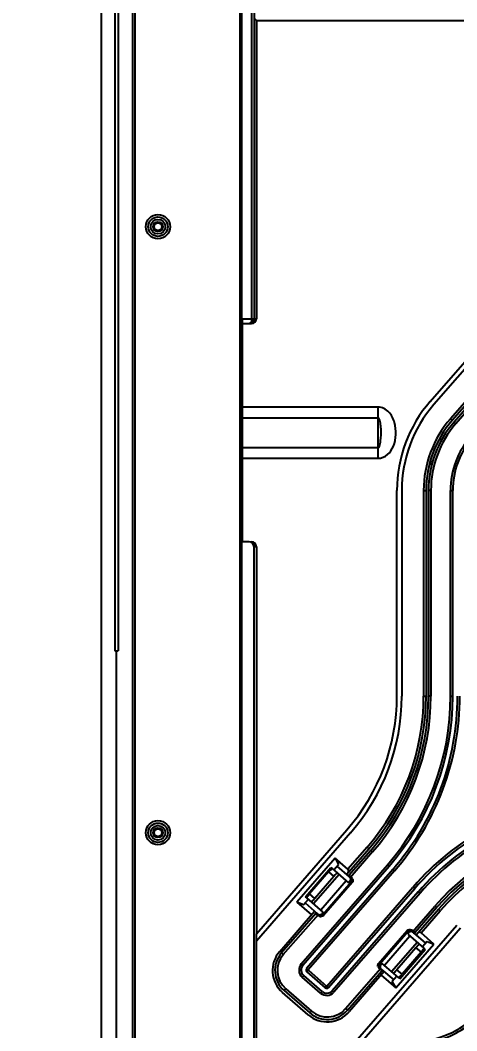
# Model space of a CAD drawing. Header units: millimetres. Extents: x -1070 to 42146, y 1440 to 12921.
# Drawn here: x 30659.2 to 30749.2, y 10100.1 to 10308.5 of the extents above; entities that cross this region are included whole.
import ezdxf

# ---------------------------------------------------------------- set-up
doc = ezdxf.new("R2010")
doc.units = ezdxf.units.MM
for name, color, linetype in [('30303M0020012R002实线CONTINUOUS', 7, 'Continuous'), ('DW-PLUS-XIANGTI实线CONTINUOUS', 7, 'Continuous'), ('MOUZU_COVER实线CONTINUOUS', 7, 'Continuous')]:
    doc.layers.add(name, color=color, linetype=linetype)
doc.styles.get("Standard").update_dxf_attribs({"font": 'arial.ttf'})
doc.dimstyles.new('ISO-25', dxfattribs={"dimtxt": 50, "dimasz": 2.5, "dimexe": 1.25, "dimexo": 0.625, "dimtad": 1, "dimtxsty": 'Standard', "dimcen": 2.5, "dimadec": 0, "dimazin": 0, "dimtfac": 1, "dimtmove": 0, "dimatfit": 3, "dimfxl": 1, "dimarcsym": 0})

# ---------------------------------------------------------------- blocks, each defined once
blk = doc.blocks.new('HJRTY45UYJDFGD')
at = {"layer": '30303M0020012R002实线CONTINUOUS', "color": 251}
for centre, radius in [((-238.28, 437.4), 2), ((-238.28, 437.4), 1.5), ((-238.28, 437.4), 1), ((-238.28, 437.4), 0.8), ((-238.28, 312.4), 2), ((-238.28, 312.4), 1.5), ((-238.28, 312.4), 1), ((-238.28, 312.4), 0.8)]:
    blk.add_circle(centre, radius, dxfattribs=at)
at = {"layer": 'DW-PLUS-XIANGTI实线CONTINUOUS', "color": 251}
for p, q in [((-249.9, 0.8), (-249.9, 999)), ((-221.37, 123.31), (-221.37, 876.49)), ((-221.03, 876.85), (-221.03, 122.95)), ((-247.19, 601.9), (-247.19, 397.9)), ((-246.49, 601.9), (-246.49, 397.9)), ((-243.52, 601.9), (-243.52, 397.9)), ((-243.03, 601.9), (-243.03, 397.9)), ((-218.96, 418.4), (-218.96, 482.41)), ((-218.47, 481.91), (-218.47, 418.4)), ((-218.41, 480.33), (-218, 479.9)), ((-218, 479.9), (-218, 418.4)), ((-218, 479.9), (-38.45, 479.9)), ((-182.16, 401.37), (-159.16, 427.82)), ((-158.41, 427.16), (-181.4, 400.71)), ((-155.01, 424.21), (-178, 397.76)), ((-154.64, 423.88), (-177.63, 397.43)), ((-220.9, 418.4), (-220.9, 372.4)), ((-220.9, 418.4), (-218.96, 418.4)), ((-220.9, 417.4), (-219, 417.4)), ((-218.96, 418.4), (-218.54, 418.4)), ((-218.54, 418.4), (-218.47, 418.4)), ((-218.47, 418.4), (-218, 418.4)), ((-247.19, 399.96), (-247.19, 349.9)), ((-246.49, 399.9), (-246.49, 349.9)), ((-243.52, 399.69), (-243.52, 126.74)), ((-243.03, 399.65), (-243.03, 126.71)), ((-192.9, 400.17), (-220.9, 400.17)), ((-192.9, 389.63), (-192.9, 400.17)), ((-192.9, 397.93), (-220.9, 397.93)), ((-178, 397.76), (-177.63, 397.43)), ((-220.9, 391.87), (-192.9, 391.87)), ((-220.9, 389.63), (-192.9, 389.63)), ((-181.75, 388.4), (-182.35, 388.4)), ((-181.61, 388.9), (-182.22, 388.9)), ((-189.02, 340.58), (-189.02, 383)), ((-188.02, 383), (-188.02, 340.58)), ((-183.52, 383), (-183.52, 340.58)), ((-183.52, 383), (-183.02, 383)), ((-183.02, 383), (-183.02, 340.58)), ((-219.48, 372.4), (-220.9, 372.4)), ((-218.48, 259.72), (-218.48, 371.4)), ((-218, 371.4), (-218.48, 371.4)), ((-218, 371.4), (-218, 291.54)), ((-247.19, 349.9), (-246.49, 349.9)), ((-246.9, 349.9), (-246.9, 126.74)), ((-183.52, 340.58), (-183.02, 340.58)), ((-218, 291.54), (-199.33, 313.02)), ((-198.57, 312.37), (-218, 290.02)), ((-199.42, 303.77), (-194.8, 309.09)), ((-195.18, 309.42), (-199.14, 304.86)), ((-195.18, 309.42), (-194.8, 309.09)), ((-201.78, 307.15), (-209.65, 298.1)), ((-199.14, 304.86), (-201.78, 307.15)), ((-201.78, 307.15), (-201.06, 305.85)), ((-202.03, 304.73), (-201.06, 305.85)), ((-201.38, 305.48), (-198.89, 303.32)), ((-209.65, 298.1), (-206.63, 295.47)), ((-208.26, 297.56), (-209.65, 298.1)), ((-208.26, 297.56), (-207.28, 298.69)), ((-213.19, 287.93), (-205.98, 296.23)), ((-207.94, 297.93), (-205.45, 295.77)), ((-185.08, 291.31), (-180.46, 296.62)), ((-184.04, 291.74), (-180.08, 296.29)), ((-180.08, 296.29), (-180.46, 296.62)), ((-197.6, 269.28), (-176.68, 293.34)), ((-175.93, 292.69), (-196.28, 269.28)), ((-218, 269.28), (-218, 291.54)), ((-185.6, 291.77), (-183.11, 289.6)), ((-181.4, 289.44), (-184.04, 291.74)), ((-182.79, 289.97), (-183.77, 288.85)), ((-182.79, 289.97), (-181.4, 289.44)), ((-189.27, 280.38), (-181.4, 289.44)), ((-191.64, 283.76), (-198.85, 275.46)), ((-192.17, 284.22), (-189.67, 282.06)), ((-192.29, 283.01), (-189.27, 280.38)), ((-189.02, 282.81), (-190, 281.69)), ((-189.27, 280.38), (-190, 281.69)), ((-207.32, 274.87), (-212.6, 279.46))]:
    blk.add_line(p, q, dxfattribs=at)
for centre in [(-238.28, 437.4), (-238.28, 312.4)]:
    blk.add_circle(centre, 2.5, dxfattribs=at)
for centre, radius, start, end in [((-161.02, 383), 28, 139, 180), ((-161.02, 383), 27, 139, 180), ((-161.02, 383), 22.5, 139, 180), ((-161.02, 383), 22, 139, 180), ((-231.02, 340.58), 42, 319, 0), ((-231.02, 340.58), 43, 319, 0), ((-231.02, 340.58), 47.5, 319, 0), ((-231.02, 340.58), 48, 319, 0), ((-144.23, 265.13), 48, 98, 139), ((-144.23, 265.13), 47.5, 98, 139), ((-208.66, 283.99), 6, 139, 229), ((-203.38, 279.4), 6, 229, 319)]:
    blk.add_arc(centre, radius, start, end, dxfattribs=at)
for centre, major_axis, ratio, start_param, end_param in [((-219, 418.4), (1, 0), 0.999391, -1.570796, 0), ((-219.48, 371.4), (-1, 0), 0.999391, 3.141593, 4.712389), ((-219, 371.4), (1, 0), 0.999391, 0, 1.570796), ((-199.47, 304.48), (0.328, 0.377), 1, -1.570796, 0), ((-184.37, 291.36), (0.377, -0.328), 1, 1.570796, 3.141593)]:
    blk.add_ellipse(centre, major_axis=major_axis, ratio=ratio, start_param=start_param, end_param=end_param, dxfattribs=at)
blk.add_open_spline([(-219.45, 417.4), (-218.98, 417.4), (-218.46, 417.93), (-218.47, 418.4)], degree=3, dxfattribs=at)
for points, knots in [([(-219.36, 417.42), (-219.37, 417.41), (-219.4, 417.4), (-219.43, 417.4), (-219.45, 417.4)], [0, 0, 0, 0, 0.512546, 1, 1, 1, 1]), ([(-218.96, 418.4), (-218.96, 418.28), (-218.99, 417.94), (-219.13, 417.52), (-219.36, 417.42)], [0, 0, 0, 0, 0.32168, 1, 1, 1, 1]), ([(-189.76, 392.12), (-189.44, 392.88), (-189.12, 394.54), (-189.38, 397.02), (-190.46, 399.32), (-192.09, 400.18), (-192.9, 400.17)], [0, 0, 0, 0, 0.251536, 0.503215, 0.753687, 1, 1, 1, 1]), ([(-192.38, 393.21), (-192.28, 394.02), (-192.26, 395.23), (-192.37, 396.69), (-192.52, 397.41), (-192.7, 397.93), (-192.9, 397.93)], [0, 0, 0, 0, 0.504006, 0.754933, 0.876132, 1, 1, 1, 1]), ([(-192.9, 391.87), (-192.78, 391.87), (-192.44, 392.37), (-192.42, 392.84), (-192.38, 393.21)], [0, 0, 0, 0, 0.241227, 1, 1, 1, 1]), ([(-192.9, 389.63), (-192.21, 389.63), (-190.79, 390.24), (-190.03, 391.47), (-189.76, 392.12)], [0, 0, 0, 0, 0.497156, 1, 1, 1, 1]), ([(-185.98, 269.28), (-182.73, 269.28), (-176.1, 271), (-171.29, 275.88), (-169.67, 278.69)], [0, 0, 0, 0, 0.499999, 1, 1, 1, 1]), ([(-185.98, 268.79), (-182.64, 268.8), (-175.85, 270.57), (-170.92, 275.57), (-169.25, 278.45)], [0, 0, 0, 0, 0.499999, 1, 1, 1, 1])]:
    blk.add_open_spline(points, degree=3, knots=knots, dxfattribs=at)
at = {"layer": 'MOUZU_COVER实线CONTINUOUS', "color": 251}
for p, q in [((-154.26, 423.55), (-177.25, 397.1)), ((-153.88, 423.22), (-176.87, 396.77)), ((-176.87, 396.77), (-177.25, 397.1)), ((-182.52, 383), (-182.52, 340.58)), ((-182.02, 383), (-182.52, 383)), ((-182.02, 383), (-182.02, 340.58)), ((-177.98, 340.58), (-177.98, 383)), ((-177.98, 383), (-177.52, 383)), ((-177.52, 340.58), (-177.52, 383)), ((-182.02, 340.58), (-182.52, 340.58)), ((-177.98, 340.58), (-177.52, 340.58)), ((-194.42, 308.76), (-198.91, 303.6)), ((-194.04, 308.43), (-194.42, 308.76)), ((-194.04, 308.43), (-198.66, 303.12)), ((-208.73, 285.37), (-190.99, 305.78)), ((-208.39, 285.07), (-190.65, 305.48)), ((-207.87, 299.2), (-202.62, 305.24)), ((-189.89, 304.82), (-207.63, 284.42)), ((-189.55, 304.52), (-207.29, 284.12)), ((-203.1, 304.33), (-207.03, 299.8)), ((-203.1, 304.33), (-202.02, 303.39)), ((-202.62, 305.24), (-202.34, 304.99)), ((-202.34, 304.99), (-199, 302.09)), ((-190.99, 305.78), (-190.65, 305.48)), ((-189.55, 304.52), (-189.89, 304.82)), ((-200.96, 303.79), (-206.21, 297.75)), ((-202.02, 303.39), (-205.96, 298.86)), ((-199.46, 302.48), (-204.7, 296.45)), ((-198.41, 302.24), (-204.31, 295.45)), ((-198.67, 302.47), (-199, 302.09)), ((-198.91, 303.6), (-198.33, 303.1)), ((-198.89, 303.32), (-198.46, 302.95)), ((-198.26, 302.11), (-198.67, 302.47)), ((-198.33, 303.1), (-198.46, 302.95)), ((-198.26, 302.11), (-204.16, 295.32)), ((-203.45, 280.78), (-185.71, 301.19)), ((-203.1, 280.48), (-185.36, 300.89)), ((-184.61, 300.23), (-202.35, 279.82)), ((-185.71, 301.19), (-185.36, 300.89)), ((-184.26, 299.93), (-184.61, 300.23)), ((-207.54, 298.91), (-207.87, 299.2)), ((-204.25, 296.05), (-207.59, 298.96)), ((-205.96, 298.86), (-207.03, 299.8)), ((-184.26, 299.93), (-202, 279.52)), ((-204.25, 296.05), (-204.58, 295.67)), ((-185.83, 291.97), (-181.21, 297.28)), ((-185.32, 291.79), (-180.84, 296.95)), ((-181.21, 297.28), (-180.84, 296.95)), ((-205.73, 295.75), (-212.82, 287.6)), ((-212.44, 287.27), (-205.22, 295.57)), ((-205.16, 295.25), (-205.73, 295.75)), ((-205.03, 295.4), (-205.45, 295.77)), ((-205.16, 295.25), (-205.03, 295.4)), ((-204.58, 295.67), (-204.16, 295.32)), ((-192.79, 285.43), (-186.89, 292.22)), ((-192.64, 285.3), (-186.74, 292.09)), ((-186.89, 292.22), (-186.48, 291.86)), ((-186.48, 291.86), (-186.8, 291.49)), ((-185.9, 292.29), (-186.03, 292.14)), ((-186.03, 292.14), (-185.6, 291.77)), ((-185.9, 292.29), (-185.32, 291.79)), ((-186.35, 291.09), (-191.6, 285.05)), ((-184.84, 289.78), (-190.09, 283.75)), ((-186.8, 291.49), (-183.46, 288.58)), ((-185.1, 288.68), (-189.03, 284.15)), ((-188.43, 282.3), (-183.18, 288.34)), ((-184.02, 287.74), (-187.95, 283.21)), ((-185.1, 288.68), (-184.02, 287.74)), ((-183.51, 288.62), (-183.18, 288.34)), ((-212.44, 287.27), (-212.82, 287.6)), ((-208.73, 285.37), (-208.39, 285.07)), ((-207.29, 284.12), (-207.63, 284.42)), ((-207.28, 284.06), (-207.58, 283.71)), ((-207.58, 283.71), (-203.81, 280.43)), ((-207.28, 284.06), (-203.51, 280.78)), ((-199.61, 276.12), (-192.39, 284.42)), ((-199.23, 275.79), (-192.15, 283.94)), ((-192.79, 285.43), (-192.38, 285.07)), ((-192.72, 284.44), (-192.59, 284.59)), ((-192.15, 283.94), (-192.72, 284.44)), ((-192.17, 284.22), (-192.59, 284.59)), ((-192.05, 285.45), (-192.38, 285.07)), ((-188.71, 282.54), (-192.05, 285.45)), ((-187.95, 283.21), (-189.03, 284.15)), ((-208.54, 282.61), (-208.24, 282.96)), ((-204.77, 279.33), (-208.54, 282.61)), ((-204.46, 279.68), (-208.24, 282.96)), ((-188.43, 282.3), (-188.71, 282.54)), ((-211.95, 280.22), (-212.27, 279.84)), ((-212.27, 279.84), (-206.99, 275.25)), ((-211.95, 280.22), (-206.66, 275.62)), ((-204.77, 279.33), (-204.46, 279.68)), ((-203.51, 280.78), (-203.81, 280.43)), ((-203.45, 280.78), (-203.1, 280.48)), ((-202, 279.52), (-202.35, 279.82)), ((-206.66, 275.62), (-206.99, 275.25)), ((-199.61, 276.12), (-199.23, 275.79))]:
    blk.add_line(p, q, dxfattribs=at)
for centre, radius, start, end in [((-161.02, 383), 21.5, 139, 180), ((-161.02, 383), 21, 139, 180), ((-161.02, 383), 16.96, 139, 180), ((-161.02, 383), 16.5, 139, 180), ((-231.02, 340.58), 48.5, 319, 0), ((-231.02, 340.58), 49, 319, 0), ((-231.02, 340.58), 53.04, 319, 0), ((-231.02, 340.58), 53.5, 319, 0), ((-231.02, 340.58), 54.5, 319, 0), ((-231.02, 340.58), 54.96, 319, 0), ((-144.23, 265.13), 54.96, 98, 139), ((-144.23, 265.13), 54.5, 98, 139), ((-144.23, 265.13), 53.5, 98, 139), ((-144.23, 265.13), 53.04, 98, 139), ((-144.23, 265.13), 49, 98, 139), ((-144.23, 265.13), 48.5, 98, 139), ((-198.76, 303.47), 0.2, 139, 229), ((-198.8, 302.56), 0.516, 33.6262, 48.9618), ((-198.8, 302.56), 0.512, 16.332, 33.558), ((-198.8, 302.56), 0.714, 33.5508, 48.9565), ((-198.8, 302.56), 0.711, 16.2174, 33.4769), ((-205.58, 295.62), 0.2, 49, 139), ((-204.69, 295.78), 0.706, 229.0087, 231.1943), ((-186.36, 291.75), 0.706, 49.0087, 51.1943), ((-185.47, 291.92), 0.2, 229, 319), ((-208.66, 283.99), 5.5, 139, 229), ((-208.66, 283.99), 5, 139, 229), ((-207.25, 284.09), 1.96, 139, 229), ((-207.25, 284.09), 1.5, 139, 229), ((-207.25, 284.09), 0.5, 139, 229), ((-207.25, 284.09), 0.0417, 139, 229), ((-192.25, 284.97), 0.711, 196.2174, 213.4769), ((-192.25, 284.98), 0.714, 213.5508, 228.9565), ((-192.25, 284.98), 0.512, 196.332, 213.558), ((-192.25, 284.98), 0.516, 213.6262, 228.9618), ((-192.3, 284.07), 0.2, 319, 49), ((-203.48, 280.81), 1.96, 229, 319), ((-203.48, 280.81), 1.5, 229, 319), ((-203.48, 280.81), 0.5, 229, 319), ((-203.48, 280.81), 0.0417, 229, 319), ((-203.38, 279.4), 5.5, 229, 319), ((-203.38, 279.4), 5, 229, 319)]:
    blk.add_arc(centre, radius, start, end, dxfattribs=at)
for centre, major_axis, ratio, start_param, end_param in [((-203, 304.24), (0.656, 0.755), 0.131652, 0, 1.570796), ((-201.99, 303.37), (0.656, 0.755), 0.034921, 0, 1.570796), ((-199.05, 302.8), (-0.38, 0.33), 0.992546, -1.733823, -1.570796), ((-199.05, 302.8), (-0.38, 0.33), 0.992546, 3.141593, 4.318206), ((-206.94, 299.71), (0.656, 0.755), 0.131652, 1.570796, 3.141593), ((-205.93, 298.84), (0.656, 0.755), 0.034921, 1.570796, 3.141593), ((-204.96, 296), (0.38, -0.33), 0.992546, 4.712389, 6.283185), ((-186.1, 291.53), (-0.38, 0.33), 0.992546, 4.712389, 6.283185), ((-185.12, 288.7), (0.656, 0.755), 0.034921, -1.570796, 0), ((-184.12, 287.83), (0.656, 0.755), 0.131652, -1.570796, 0), ((-192, 284.74), (0.38, -0.33), 0.992546, 9.424778, 10.601391), ((-192, 284.74), (0.38, -0.33), 0.992546, 4.549363, 4.712389), ((-189.06, 284.17), (0.656, 0.755), 0.034921, -3.141593, -1.570796), ((-188.05, 283.3), (0.656, 0.755), 0.131652, -3.141593, -1.570796)]:
    blk.add_ellipse(centre, major_axis=major_axis, ratio=ratio, start_param=start_param, end_param=end_param, dxfattribs=at)
for points in [[(-198.29, 302.54), (-198.3, 302.43), (-198.34, 302.32), (-198.41, 302.24)], [(-198.31, 302.71), (-198.29, 302.65), (-198.29, 302.59), (-198.29, 302.54)], [(-198.09, 302.53), (-198.1, 302.38), (-198.16, 302.22), (-198.26, 302.11)], [(-198.12, 302.76), (-198.1, 302.69), (-198.09, 302.6), (-198.09, 302.53)], [(-204.79, 295.08), (-204.91, 295.1), (-205.04, 295.15), (-205.14, 295.23)], [(-204.76, 295.28), (-204.86, 295.29), (-204.95, 295.34), (-205.03, 295.4)], [(-204.55, 295.09), (-204.63, 295.07), (-204.71, 295.07), (-204.79, 295.08)], [(-204.59, 295.29), (-204.65, 295.27), (-204.71, 295.27), (-204.76, 295.28)], [(-204.31, 295.45), (-204.38, 295.37), (-204.49, 295.31), (-204.59, 295.29)], [(-204.16, 295.32), (-204.26, 295.2), (-204.41, 295.12), (-204.55, 295.09)], [(-186.89, 292.22), (-186.79, 292.33), (-186.65, 292.42), (-186.5, 292.45)], [(-186.74, 292.09), (-186.67, 292.17), (-186.57, 292.23), (-186.46, 292.25)], [(-186.5, 292.45), (-186.42, 292.46), (-186.34, 292.47), (-186.26, 292.45)], [(-186.46, 292.25), (-186.41, 292.26), (-186.35, 292.27), (-186.29, 292.26)], [(-186.29, 292.26), (-186.2, 292.24), (-186.1, 292.2), (-186.03, 292.14)], [(-186.26, 292.45), (-186.14, 292.44), (-186.01, 292.38), (-185.92, 292.3)], [(-192.94, 284.78), (-192.96, 284.85), (-192.97, 284.93), (-192.96, 285.01)], [(-192.96, 285.01), (-192.95, 285.16), (-192.89, 285.32), (-192.79, 285.43)], [(-192.74, 284.83), (-192.76, 284.89), (-192.77, 284.94), (-192.76, 285)], [(-192.76, 285), (-192.76, 285.11), (-192.71, 285.22), (-192.64, 285.3)]]:
    blk.add_open_spline(points, degree=3, dxfattribs=at)
blk = doc.blocks.new('*U380')
blk.add_blockref('HJRTY45UYJDFGD', (-1500, -503.15))
blk = doc.blocks.new('*U381')
at = {"color": 0, "linetype": 'ByBlock', "lineweight": -2, "transparency": 16777216}
blk.add_blockref('*U380', (0, 3000), dxfattribs=at)
blk = doc.blocks.new('*D385')
at = {"color": 0, "lineweight": -2, "transparency": 16777216}
for p, q in [((30675.34, 10828.35), (30146.29, 10828.35)), ((30147.54, 10825.85), (30147.54, 4830.8)), ((30675.34, 4828.3), (30146.29, 4828.3))]:
    blk.add_line(p, q, dxfattribs=at)
at = {"color": 0, "transparency": 16777216}
for points in [[(30147.12, 10825.85), (30147.96, 10825.85), (30147.54, 10828.35)], [(30147.12, 4830.8), (30147.96, 4830.8), (30147.54, 4828.3)]]:
    blk.add_solid(points, dxfattribs=at)
at = {"layer": 'Defpoints', "color": 0, "transparency": 16777216}
for p in [(30675.96, 10828.35), (30147.54, 4828.3), (30675.96, 4828.3)]:
    blk.add_point(p, dxfattribs=at)
at = {"color": 0, "lineweight": -3, "transparency": 16777216, "insert": (30114.55, 7828.32), "char_height": 50, "attachment_point": 5, "rotation": 90}
blk.add_mtext('6000,05 [19\'-8 1/4"]', dxfattribs=at)
blk = doc.blocks.new('*D388')
at = {"color": 0, "lineweight": -2, "transparency": 16777216}
for p, q in [((30675.34, 10828.35), (30471.33, 10828.35)), ((30472.58, 10825.85), (30472.58, 9831.05)), ((30675.34, 9828.55), (30471.33, 9828.55))]:
    blk.add_line(p, q, dxfattribs=at)
at = {"color": 0, "transparency": 16777216}
for points in [[(30472.16, 10825.85), (30472.99, 10825.85), (30472.58, 10828.35)], [(30472.16, 9831.05), (30472.99, 9831.05), (30472.58, 9828.55)]]:
    blk.add_solid(points, dxfattribs=at)
at = {"layer": 'Defpoints', "color": 0, "transparency": 16777216}
for p in [(30675.96, 10828.35), (30472.58, 9828.55), (30675.96, 9828.55)]:
    blk.add_point(p, dxfattribs=at)
at = {"color": 0, "lineweight": -3, "transparency": 16777216, "insert": (30439.58, 10328.45), "char_height": 50, "attachment_point": 5, "rotation": 90}
blk.add_mtext('999,8 [3\'-3 3/8"]', dxfattribs=at)

msp = doc.modelspace()

# ---------------------------------------------------------------- block references
at = {"lineweight": -3}
msp.add_blockref('*U381', (32425.863, 7331.698), dxfattribs=at)

# ---------------------------------------------------------------- dimensions: what is measured, and where the dimension line sits
for base, p2, picture, middle in [((30147.54, 4828.298), (30675.963, 4828.298), '*D385', (30114.548, 7828.323)), ((30472.575, 9828.548), (30675.963, 9828.548), '*D388', (30439.583, 10328.448))]:
    dim = msp.add_linear_dim(base=base, p1=(30675.963, 10828.348), p2=p2, angle=90, dimstyle='ISO-25', dxfattribs=at)
    dim.commit()
    dim.dimension.update_dxf_attribs({"geometry": picture, "text_midpoint": middle})

doc.saveas('drawing.dxf')
